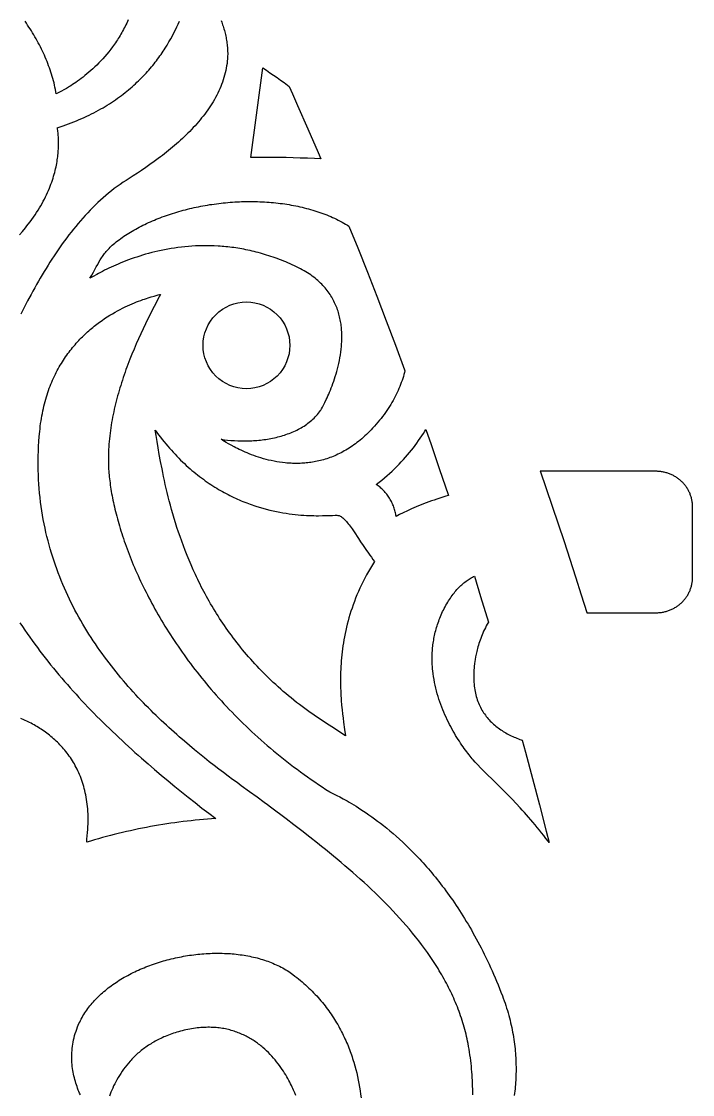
# Model space of a CAD drawing. Extents: x -1000 to 1000, y -1450 to 1450.
# Drawn here: x -323.5 to -73.7, y 194 to 593.4 of the extents above; entities that cross this region are included whole.
import ezdxf

# ---------------------------------------------------------------- set-up
doc = ezdxf.new("R2010")
doc.units = 0
doc.layers.add('LAYER_1', color=18, linetype='CONTINUOUS')

msp = doc.modelspace()

# ---------------------------------------------------------------- linework, layer by layer
at = {"layer": 'LAYER_1'}
for points in [[(-324.16, 513.95), (-323.06, 515.25), (-321.98, 516.58), (-321.45, 517.25), (-320.93, 517.92), (-320.26, 518.8), (-319.62, 519.67), (-319, 520.54), (-318.41, 521.4), (-317.84, 522.26), (-317.3, 523.11), (-316.78, 523.96), (-316.29, 524.8), (-315.81, 525.63), (-315.36, 526.46), (-314.93, 527.28), (-314.53, 528.09), (-314.14, 528.9), (-313.77, 529.7), (-313.43, 530.48), (-313.1, 531.27), (-312.79, 532.04), (-312.5, 532.8), (-312.22, 533.56), (-311.97, 534.3), (-311.73, 535.04), (-311.51, 535.77), (-311.3, 536.48), (-311.11, 537.19), (-310.93, 537.88), (-310.76, 538.57), (-310.61, 539.24), (-310.48, 539.9), (-310.35, 540.55), (-310.24, 541.19), (-310.14, 541.81), (-310.05, 542.43), (-309.97, 543.03), (-309.91, 543.61), (-309.85, 544.19), (-309.8, 544.75), (-309.76, 545.29), (-309.72, 545.82), (-309.68, 546.84), (-309.67, 547.8), (-309.67, 548.7), (-309.7, 549.54), (-309.74, 550.3), (-309.79, 551), (-309.85, 551.63), (-309.98, 552.67), (-310.08, 553.4), (-310.11, 553.64), (-310.13, 553.8), (-309.06, 554.14), (-308, 554.5), (-306.96, 554.86), (-305.94, 555.23), (-304.93, 555.61), (-303.94, 556), (-302.96, 556.4), (-302, 556.81), (-301.05, 557.22), (-300.11, 557.64), (-299.19, 558.07), (-298.28, 558.51), (-297.39, 558.95), (-296.51, 559.4), (-295.65, 559.86), (-294.8, 560.32), (-293.96, 560.79), (-293.13, 561.27), (-292.32, 561.75), (-291.53, 562.24), (-290.74, 562.74), (-289.97, 563.24), (-289.21, 563.74), (-288.47, 564.25), (-287.73, 564.77), (-287.01, 565.29), (-286.31, 565.81), (-285.61, 566.34), (-284.93, 566.87), (-284.26, 567.41), (-283.6, 567.95), (-282.95, 568.5), (-282.32, 569.05), (-281.7, 569.6), (-281.09, 570.16), (-280.49, 570.71), (-279.9, 571.28), (-279.32, 571.84), (-278.75, 572.41), (-278.2, 572.98), (-277.66, 573.55), (-277.12, 574.12), (-276.6, 574.69), (-276.09, 575.27), (-275.59, 575.85), (-275.1, 576.43), (-274.62, 577.01), (-274.15, 577.59), (-273.69, 578.17), (-273.24, 578.75), (-272.8, 579.33), (-272.37, 579.91), (-271.95, 580.5), (-271.54, 581.08), (-271.14, 581.66), (-270.74, 582.24), (-270.36, 582.82), (-269.99, 583.4), (-269.26, 584.56), (-268.58, 585.71), (-267.93, 586.85), (-267.31, 587.98), (-266.72, 589.1), (-266.17, 590.21), (-265.64, 591.31), (-265.15, 592.4), (-264.68, 593.46)], [(-249.16, 593.65), (-248.97, 593.14), (-248.78, 592.63), (-248.61, 592.11), (-248.43, 591.59), (-248.27, 591.07), (-248.12, 590.55), (-247.97, 590.03), (-247.83, 589.51), (-247.69, 588.99), (-247.57, 588.46), (-247.45, 587.94), (-247.34, 587.41), (-247.24, 586.88), (-247.15, 586.36), (-247.07, 585.83), (-247, 585.3), (-246.93, 584.77), (-246.88, 584.24), (-246.83, 583.71), (-246.79, 583.18), (-246.77, 582.65), (-246.75, 582.12), (-246.74, 581.59), (-246.74, 581.06), (-246.76, 580.53), (-246.78, 580), (-246.81, 579.47), (-246.89, 578.58), (-246.99, 577.69), (-247.12, 576.8), (-247.27, 575.93), (-247.45, 575.06), (-247.65, 574.19), (-247.87, 573.33), (-248.12, 572.48), (-248.38, 571.63), (-248.67, 570.79), (-248.98, 569.95), (-249.31, 569.12), (-249.66, 568.3), (-250.03, 567.48), (-250.42, 566.67), (-250.83, 565.87), (-251.25, 565.07), (-251.7, 564.28), (-252.16, 563.49), (-252.64, 562.71), (-253.13, 561.94), (-253.64, 561.17), (-254.17, 560.41), (-254.71, 559.65), (-255.27, 558.91), (-255.84, 558.16), (-256.42, 557.43), (-257.02, 556.7), (-257.63, 555.98), (-258.25, 555.26), (-258.88, 554.55), (-259.53, 553.85), (-260.18, 553.15), (-260.85, 552.46), (-261.53, 551.78), (-262.21, 551.11), (-262.91, 550.44), (-263.61, 549.77), (-264.32, 549.12), (-265.04, 548.47), (-265.77, 547.82), (-266.5, 547.19), (-267.24, 546.56), (-267.99, 545.94), (-268.74, 545.32), (-269.5, 544.71), (-270.26, 544.11), (-271.02, 543.52), (-271.79, 542.93), (-272.56, 542.35), (-274.11, 541.21), (-275.67, 540.09), (-277.23, 539.01), (-278.78, 537.95), (-280.34, 536.93), (-281.88, 535.93), (-283.42, 534.96), (-284.55, 534.23), (-285.67, 533.49), (-286.77, 532.72), (-287.86, 531.94), (-288.93, 531.14), (-289.99, 530.32), (-291.03, 529.48), (-292.05, 528.62), (-293.07, 527.75), (-294.06, 526.85), (-295.05, 525.95), (-296.01, 525.02), (-296.97, 524.08), (-297.91, 523.13), (-298.84, 522.16), (-299.76, 521.18), (-300.66, 520.18), (-301.55, 519.17), (-302.43, 518.14), (-303.3, 517.1), (-304.15, 516.05), (-305, 514.99), (-305.83, 513.92), (-306.65, 512.83), (-307.47, 511.74), (-308.27, 510.63), (-309.06, 509.51), (-309.84, 508.38), (-310.61, 507.25), (-311.37, 506.1), (-312.12, 504.95), (-312.87, 503.79), (-313.6, 502.62), (-314.33, 501.44), (-315.05, 500.25), (-315.76, 499.06), (-316.46, 497.87), (-317.16, 496.66), (-317.84, 495.45), (-318.52, 494.24), (-319.2, 493.02), (-319.87, 491.8), (-321.18, 489.34), (-322.48, 486.88), (-323.75, 484.4)], [(-283.73, 593.96), (-284.02, 593.34), (-284.3, 592.72), (-284.6, 592.11), (-284.9, 591.51), (-285.2, 590.92), (-285.51, 590.34), (-285.82, 589.76), (-286.14, 589.2), (-286.46, 588.64), (-286.79, 588.09), (-287.12, 587.55), (-287.46, 587.01), (-287.8, 586.48), (-288.14, 585.96), (-288.48, 585.45), (-288.83, 584.95), (-289.54, 583.96), (-290.25, 583.01), (-290.98, 582.08), (-291.71, 581.19), (-292.45, 580.32), (-293.19, 579.49), (-293.94, 578.68), (-294.69, 577.9), (-295.43, 577.15), (-296.18, 576.43), (-296.92, 575.74), (-297.66, 575.07), (-298.4, 574.43), (-299.12, 573.82), (-299.84, 573.23), (-300.55, 572.67), (-301.24, 572.14), (-301.92, 571.63), (-302.59, 571.15), (-303.24, 570.69), (-303.87, 570.26), (-304.49, 569.85), (-305.08, 569.46), (-305.65, 569.1), (-306.72, 568.45), (-307.69, 567.89), (-308.54, 567.42), (-309.84, 566.74), (-310.26, 566.52), (-310.52, 566.38), (-310.67, 567.2), (-310.82, 568.03), (-311, 568.85), (-311.18, 569.66), (-311.37, 570.48), (-311.58, 571.29), (-311.8, 572.1), (-312.03, 572.9), (-312.28, 573.7), (-312.53, 574.5), (-312.8, 575.3), (-313.08, 576.1), (-313.36, 576.89), (-313.66, 577.68), (-313.97, 578.46), (-314.29, 579.24), (-314.62, 580.02), (-314.96, 580.8), (-315.32, 581.57), (-315.68, 582.34), (-316.04, 583.1), (-316.42, 583.87), (-316.81, 584.62), (-317.21, 585.38), (-317.62, 586.13), (-318.03, 586.88), (-318.45, 587.62), (-318.89, 588.36), (-319.33, 589.1), (-319.77, 589.83), (-320.23, 590.56), (-320.69, 591.28), (-321.17, 592), (-321.64, 592.72), (-322.13, 593.43)], [(-155.5, 193.96), (-155.52, 195.03), (-155.54, 196.09), (-155.57, 197.16), (-155.61, 198.22), (-155.66, 199.29), (-155.72, 200.35), (-155.79, 201.41), (-155.87, 202.47), (-155.96, 203.53), (-156.06, 204.59), (-156.18, 205.65), (-156.3, 206.71), (-156.43, 207.76), (-156.58, 208.82), (-156.74, 209.87), (-156.91, 210.92), (-157.09, 211.97), (-157.29, 213.02), (-157.46, 213.9), (-157.65, 214.77), (-157.84, 215.64), (-158.05, 216.51), (-158.26, 217.37), (-158.49, 218.23), (-158.72, 219.09), (-158.97, 219.94), (-159.22, 220.79), (-159.48, 221.63), (-159.76, 222.48), (-160.04, 223.31), (-160.33, 224.15), (-160.63, 224.98), (-160.94, 225.81), (-161.26, 226.63), (-161.59, 227.45), (-161.93, 228.27), (-162.27, 229.08), (-162.63, 229.89), (-162.99, 230.7), (-163.36, 231.5), (-163.74, 232.3), (-164.13, 233.1), (-164.53, 233.89), (-164.93, 234.69), (-165.34, 235.47), (-165.76, 236.26), (-166.19, 237.04), (-166.62, 237.81), (-167.07, 238.59), (-167.52, 239.36), (-167.98, 240.13), (-168.44, 240.89), (-168.91, 241.65), (-169.39, 242.41), (-169.88, 243.17), (-170.37, 243.92), (-170.87, 244.67), (-171.38, 245.42), (-171.89, 246.16), (-172.41, 246.9), (-173.47, 248.37), (-174.55, 249.83), (-175.66, 251.28), (-176.79, 252.71), (-177.94, 254.14), (-179.11, 255.55), (-180.31, 256.95), (-181.52, 258.34), (-182.76, 259.72), (-184.01, 261.09), (-185.28, 262.45), (-186.57, 263.8), (-187.88, 265.13), (-189.2, 266.46), (-190.53, 267.78), (-191.88, 269.08), (-193.24, 270.38), (-194.62, 271.66), (-196, 272.94), (-197.4, 274.21), (-198.81, 275.46), (-200.22, 276.71), (-201.65, 277.95), (-203.08, 279.18), (-204.52, 280.4), (-205.97, 281.61), (-207.42, 282.81), (-208.88, 284.01), (-210.34, 285.19), (-211.8, 286.37), (-213.27, 287.54), (-216.2, 289.85), (-219.14, 292.13), (-222.07, 294.39), (-224.99, 296.61), (-230.76, 300.97), (-231.92, 301.84), (-233.15, 302.74), (-235.77, 304.65), (-238.62, 306.72), (-241.67, 308.93), (-243.26, 310.1), (-244.89, 311.3), (-246.56, 312.54), (-248.26, 313.82), (-250, 315.14), (-251.77, 316.5), (-253.57, 317.9), (-255.39, 319.34), (-257.23, 320.82), (-259.09, 322.34), (-260.97, 323.91), (-262.86, 325.51), (-264.76, 327.15), (-265.71, 327.99), (-266.67, 328.84), (-267.62, 329.7), (-268.58, 330.57), (-269.54, 331.45), (-270.49, 332.34), (-271.45, 333.24), (-272.41, 334.15), (-273.36, 335.07), (-274.32, 336.01), (-275.27, 336.95), (-276.22, 337.9), (-277.17, 338.87), (-278.12, 339.85), (-279.06, 340.83), (-280, 341.83), (-280.94, 342.84), (-281.87, 343.86), (-282.8, 344.89), (-283.72, 345.93), (-284.64, 346.99), (-285.56, 348.05), (-286.46, 349.13), (-287.36, 350.21), (-288.26, 351.31), (-289.15, 352.42), (-290.03, 353.54), (-290.9, 354.67), (-291.76, 355.81), (-292.62, 356.97), (-293.47, 358.13), (-294.31, 359.31), (-295.14, 360.5), (-295.96, 361.7), (-296.77, 362.91), (-297.57, 364.13), (-298.36, 365.37), (-299.14, 366.61), (-299.91, 367.87), (-300.66, 369.14), (-301.4, 370.42), (-302.13, 371.72), (-302.85, 373.02), (-303.56, 374.34), (-304.25, 375.67), (-304.93, 377.01), (-305.59, 378.36), (-306.24, 379.73), (-306.87, 381.1), (-307.49, 382.49), (-308.1, 383.89), (-308.68, 385.31), (-309.25, 386.73), (-309.81, 388.17), (-310.35, 389.62), (-310.87, 391.08), (-311.37, 392.55), (-311.85, 394.04), (-312.32, 395.54), (-312.77, 397.05), (-313.2, 398.57), (-313.6, 400.11), (-313.99, 401.66), (-314.36, 403.22), (-314.71, 404.79), (-315.04, 406.38), (-315.34, 407.97), (-315.63, 409.59), (-315.89, 411.21), (-316.13, 412.85), (-316.35, 414.49), (-316.55, 416.16), (-316.72, 417.83), (-316.87, 419.52), (-316.99, 421.22), (-317.09, 422.93), (-317.17, 424.66), (-317.22, 426.4), (-317.24, 428.15), (-317.24, 429.91), (-317.22, 431.69), (-317.16, 433.48), (-317.09, 435.29), (-316.98, 437.11), (-316.84, 438.94), (-316.68, 440.78), (-316.58, 441.78), (-316.47, 442.76), (-316.34, 443.74), (-316.2, 444.7), (-316.05, 445.64), (-315.89, 446.58), (-315.71, 447.5), (-315.53, 448.41), (-315.33, 449.31), (-315.13, 450.19), (-314.91, 451.06), (-314.68, 451.93), (-314.44, 452.77), (-314.19, 453.61), (-313.94, 454.44), (-313.67, 455.25), (-313.39, 456.05), (-313.11, 456.84), (-312.81, 457.62), (-312.51, 458.39), (-312.19, 459.14), (-311.87, 459.89), (-311.54, 460.62), (-311.21, 461.35), (-310.86, 462.06), (-310.51, 462.76), (-310.15, 463.45), (-309.78, 464.13), (-309.41, 464.8), (-309.03, 465.45), (-308.64, 466.1), (-308.24, 466.74), (-307.84, 467.36), (-307.44, 467.98), (-307.03, 468.59), (-306.61, 469.18), (-306.19, 469.77), (-305.76, 470.35), (-305.33, 470.91), (-304.89, 471.47), (-304.45, 472.02), (-304, 472.55), (-303.55, 473.08), (-303.09, 473.6), (-302.64, 474.11), (-302.18, 474.61), (-301.71, 475.1), (-301.24, 475.58), (-300.77, 476.05), (-300.3, 476.52), (-299.82, 476.97), (-299.34, 477.42), (-298.86, 477.85), (-298.38, 478.28), (-297.9, 478.7), (-297.41, 479.11), (-296.92, 479.52), (-296.44, 479.91), (-295.46, 480.67), (-294.48, 481.41), (-293.5, 482.11), (-292.52, 482.78), (-291.54, 483.42), (-290.57, 484.03), (-289.6, 484.61), (-288.65, 485.16), (-287.7, 485.69), (-286.76, 486.19), (-285.84, 486.66), (-284.93, 487.11), (-284.04, 487.53), (-283.16, 487.92), (-282.31, 488.3), (-281.47, 488.65), (-280.66, 488.97), (-279.87, 489.28), (-279.11, 489.57), (-278.37, 489.83), (-277.67, 490.07), (-276.99, 490.3), (-276.35, 490.51), (-275.16, 490.87), (-274.13, 491.16), (-272.56, 491.57), (-272.05, 491.7), (-271.74, 491.78), (-272.69, 489.99), (-273.63, 488.19), (-274.57, 486.37), (-275.49, 484.55), (-276.4, 482.71), (-277.3, 480.86), (-278.19, 479), (-279.06, 477.13), (-279.91, 475.25), (-280.74, 473.37), (-281.56, 471.47), (-282.35, 469.56), (-283.12, 467.65), (-283.86, 465.72), (-284.22, 464.76), (-284.58, 463.79), (-284.92, 462.82), (-285.26, 461.85), (-285.6, 460.88), (-285.92, 459.91), (-286.24, 458.93), (-286.55, 457.95), (-286.85, 456.98), (-287.14, 455.99), (-287.42, 455.01), (-287.7, 454.03), (-287.96, 453.04), (-288.22, 452.05), (-288.47, 451.07), (-288.71, 450.08), (-288.93, 449.08), (-289.15, 448.09), (-289.36, 447.1), (-289.56, 446.1), (-289.74, 445.1), (-289.92, 444.11), (-290.08, 443.11), (-290.24, 442.11), (-290.38, 441.11), (-290.51, 440.1), (-290.63, 439.1), (-290.74, 438.1), (-290.83, 437.09), (-290.91, 436.08), (-290.98, 435.08), (-291.04, 434.07), (-291.08, 433.06), (-291.12, 432.05), (-291.13, 431.04), (-291.14, 430.03), (-291.13, 429.39), (-291.12, 428.73), (-291.1, 428.07), (-291.07, 427.39), (-291.03, 426.71), (-290.98, 426.01), (-290.93, 425.3), (-290.87, 424.59), (-290.79, 423.86), (-290.71, 423.12), (-290.63, 422.37), (-290.53, 421.62), (-290.42, 420.85), (-290.31, 420.08), (-290.19, 419.29), (-290.06, 418.5), (-289.92, 417.7), (-289.77, 416.89), (-289.61, 416.07), (-289.45, 415.24), (-289.27, 414.4), (-289.09, 413.56), (-288.89, 412.71), (-288.69, 411.85), (-288.48, 410.98), (-288.26, 410.1), (-288.03, 409.22), (-287.79, 408.33), (-287.54, 407.43), (-287.28, 406.53), (-287.02, 405.62), (-286.74, 404.7), (-286.45, 403.77), (-286.16, 402.84), (-285.85, 401.9), (-285.54, 400.96), (-285.21, 400.01), (-284.88, 399.05), (-284.53, 398.09), (-284.18, 397.12), (-283.82, 396.15), (-283.44, 395.17), (-283.06, 394.19), (-282.66, 393.2), (-282.26, 392.21), (-281.85, 391.21), (-281.42, 390.21), (-280.99, 389.2), (-280.54, 388.19), (-280.09, 387.17), (-279.62, 386.16), (-279.14, 385.13), (-278.66, 384.1), (-278.16, 383.07), (-277.65, 382.04), (-277.13, 381), (-276.6, 379.96), (-276.07, 378.92), (-275.51, 377.87), (-274.95, 376.82), (-274.38, 375.77), (-273.8, 374.71), (-273.2, 373.66), (-272.6, 372.6), (-271.98, 371.53), (-271.35, 370.47), (-270.72, 369.41), (-270.07, 368.34), (-269.41, 367.27), (-268.73, 366.2), (-268.05, 365.13), (-267.35, 364.06), (-266.65, 362.99), (-265.93, 361.91), (-265.2, 360.84), (-264.46, 359.76), (-263.71, 358.69), (-262.94, 357.61), (-262.17, 356.54), (-261.38, 355.46), (-260.58, 354.39), (-259.77, 353.31), (-258.94, 352.24), (-258.11, 351.16), (-257.26, 350.09), (-256.4, 349.02), (-255.53, 347.95), (-254.64, 346.88), (-253.75, 345.81), (-252.84, 344.74), (-251.92, 343.68), (-250.99, 342.61), (-250.04, 341.55), (-249.08, 340.49), (-248.11, 339.43), (-247.13, 338.38), (-246.13, 337.33), (-245.12, 336.28), (-244.1, 335.23), (-243.07, 334.19), (-242.02, 333.14), (-240.96, 332.11), (-239.89, 331.07), (-238.8, 330.04), (-237.71, 329.01), (-236.59, 327.99), (-235.47, 326.97), (-234.33, 325.95), (-233.18, 324.94), (-232.02, 323.93), (-230.84, 322.93), (-229.65, 321.93), (-228.45, 320.94), (-227.23, 319.95), (-226, 318.97), (-224.75, 317.99), (-223.49, 317.02), (-222.22, 316.05), (-220.94, 315.09), (-219.64, 314.13), (-218.32, 313.18), (-217, 312.24), (-215.66, 311.3), (-214.3, 310.37), (-212.93, 309.44), (-211.55, 308.52), (-210.16, 307.61), (-208.74, 306.71), (-208.59, 306.61), (-208.38, 306.5), (-207.81, 306.21), (-206.1, 305.35), (-204.99, 304.77), (-203.7, 304.08), (-203.01, 303.7), (-202.27, 303.28), (-201.5, 302.84), (-200.69, 302.37), (-199.85, 301.87), (-198.97, 301.33), (-198.07, 300.76), (-197.13, 300.16), (-196.17, 299.53), (-195.18, 298.86), (-194.16, 298.16), (-193.12, 297.42), (-192.05, 296.65), (-190.96, 295.83), (-189.85, 294.99), (-188.72, 294.1), (-187.57, 293.17), (-186.4, 292.21), (-185.21, 291.2), (-184.01, 290.15), (-182.79, 289.06), (-181.56, 287.93), (-180.32, 286.75), (-179.07, 285.53), (-177.81, 284.27), (-176.54, 282.96), (-175.26, 281.61), (-174.62, 280.91), (-173.98, 280.21), (-173.33, 279.49), (-172.69, 278.76), (-172.04, 278.02), (-171.4, 277.26), (-170.75, 276.49), (-170.1, 275.72), (-169.46, 274.93), (-168.81, 274.12), (-168.16, 273.31), (-167.51, 272.48), (-166.87, 271.64), (-166.22, 270.78), (-165.57, 269.91), (-164.93, 269.04), (-164.29, 268.14), (-163.64, 267.24), (-163, 266.32), (-162.36, 265.38), (-161.72, 264.44), (-161.08, 263.48), (-160.45, 262.51), (-159.81, 261.52), (-159.18, 260.52), (-158.55, 259.51), (-157.93, 258.48), (-157.3, 257.44), (-156.68, 256.38), (-156.06, 255.31), (-155.45, 254.23), (-154.83, 253.13), (-154.22, 252.02), (-153.62, 250.89), (-153.02, 249.75), (-152.42, 248.59), (-151.82, 247.42), (-151.23, 246.23), (-150.65, 245.03), (-150.07, 243.82), (-149.49, 242.59), (-148.92, 241.34), (-148.35, 240.08), (-147.79, 238.8), (-147.23, 237.51), (-146.68, 236.2), (-146.13, 234.88), (-145.59, 233.54), (-145.05, 232.18), (-144.52, 230.81), (-144.18, 229.89), (-143.84, 228.97), (-143.52, 228.05), (-143.22, 227.13), (-142.93, 226.22), (-142.65, 225.3), (-142.38, 224.39), (-142.12, 223.49), (-141.88, 222.58), (-141.65, 221.68), (-141.43, 220.79), (-141.23, 219.89), (-141.04, 219), (-140.85, 218.11), (-140.69, 217.22), (-140.53, 216.34), (-140.38, 215.46), (-140.24, 214.58), (-140.12, 213.71), (-140.01, 212.84), (-139.9, 211.97), (-139.81, 211.1), (-139.73, 210.24), (-139.66, 209.38), (-139.6, 208.53), (-139.55, 207.68), (-139.51, 206.83), (-139.47, 205.98), (-139.45, 205.14), (-139.44, 204.3), (-139.44, 203.47), (-139.44, 202.64), (-139.46, 201.81), (-139.48, 200.99), (-139.51, 200.17), (-139.56, 199.35), (-139.61, 198.54), (-139.66, 197.73), (-139.73, 196.93), (-139.8, 196.12), (-139.89, 195.33), (-139.97, 194.53), (-140.07, 193.74)], [(-113.04, 373.32), (-87.32, 373.32), (-86.97, 373.33), (-86.62, 373.34), (-86.28, 373.36), (-85.93, 373.39), (-85.59, 373.43), (-85.25, 373.47), (-84.92, 373.53), (-84.59, 373.59), (-84.26, 373.66), (-83.93, 373.74), (-83.61, 373.82), (-83.28, 373.91), (-82.97, 374.01), (-82.65, 374.12), (-82.34, 374.23), (-82.04, 374.36), (-81.73, 374.48), (-81.44, 374.62), (-81.14, 374.76), (-80.85, 374.91), (-80.56, 375.06), (-80.28, 375.23), (-80, 375.39), (-79.73, 375.57), (-79.46, 375.75), (-79.2, 375.94), (-78.94, 376.13), (-78.69, 376.33), (-78.44, 376.53), (-78.19, 376.74), (-77.96, 376.95), (-77.72, 377.18), (-77.49, 377.4), (-77.27, 377.63), (-77.06, 377.87), (-76.85, 378.11), (-76.64, 378.36), (-76.44, 378.61), (-76.25, 378.86), (-76.06, 379.12), (-75.88, 379.39), (-75.71, 379.66), (-75.54, 379.93), (-75.38, 380.21), (-75.23, 380.49), (-75.08, 380.77), (-74.95, 381.06), (-74.81, 381.36), (-74.69, 381.65), (-74.57, 381.95), (-74.46, 382.26), (-74.36, 382.57), (-74.26, 382.88), (-74.17, 383.19), (-74.09, 383.51), (-74.02, 383.83), (-73.96, 384.15), (-73.9, 384.47), (-73.86, 384.8), (-73.82, 385.13), (-73.79, 385.47), (-73.76, 385.8), (-73.75, 386.14), (-73.75, 386.48), (-73.75, 412.79), (-73.75, 413.13), (-73.76, 413.47), (-73.79, 413.81), (-73.82, 414.14), (-73.86, 414.47), (-73.9, 414.8), (-73.96, 415.12), (-74.02, 415.44), (-74.09, 415.76), (-74.17, 416.08), (-74.26, 416.4), (-74.36, 416.71), (-74.46, 417.01), (-74.57, 417.32), (-74.69, 417.62), (-74.81, 417.91), (-74.95, 418.21), (-75.08, 418.5), (-75.23, 418.78), (-75.38, 419.06), (-75.54, 419.34), (-75.71, 419.62), (-75.88, 419.88), (-76.06, 420.15), (-76.25, 420.41), (-76.44, 420.67), (-76.64, 420.92), (-76.85, 421.16), (-77.06, 421.4), (-77.27, 421.64), (-77.49, 421.87), (-77.72, 422.1), (-77.96, 422.32), (-78.19, 422.53), (-78.44, 422.74), (-78.69, 422.95), (-78.94, 423.14), (-79.2, 423.34), (-79.46, 423.52), (-79.73, 423.7), (-80, 423.88), (-80.28, 424.05), (-80.56, 424.21), (-80.85, 424.36), (-81.14, 424.51), (-81.44, 424.65), (-81.73, 424.79), (-82.04, 424.92), (-82.34, 425.04), (-82.65, 425.15), (-82.97, 425.26), (-83.28, 425.36), (-83.61, 425.45), (-83.93, 425.54), (-84.26, 425.61), (-84.59, 425.68), (-84.92, 425.74), (-85.25, 425.8), (-85.59, 425.84), (-85.93, 425.88), (-86.28, 425.91), (-86.62, 425.93), (-86.97, 425.95), (-87.32, 425.95), (-130.43, 425.95)], [(-112.92, 373.32), (-115.01, 379.92), (-117.12, 386.52), (-119.26, 393.11), (-121.42, 399.69), (-123.61, 406.27), (-125.82, 412.85), (-128.06, 419.42), (-130.33, 425.98)], [(-324.03, 369.57), (-323.13, 368.24), (-322.23, 366.9), (-321.32, 365.58), (-320.39, 364.26), (-319.46, 362.95), (-318.51, 361.65), (-317.56, 360.36), (-316.59, 359.07), (-315.61, 357.79), (-314.63, 356.52), (-313.63, 355.25), (-312.63, 353.99), (-311.61, 352.74), (-310.59, 351.5), (-309.55, 350.26), (-308.51, 349.03), (-307.46, 347.8), (-306.4, 346.59), (-305.33, 345.37), (-304.26, 344.17), (-303.18, 342.97), (-302.08, 341.78), (-300.98, 340.6), (-299.88, 339.42), (-298.76, 338.24), (-297.64, 337.08), (-296.51, 335.92), (-295.37, 334.76), (-294.23, 333.62), (-293.08, 332.47), (-291.93, 331.34), (-290.76, 330.21), (-289.6, 329.08), (-288.42, 327.96), (-287.24, 326.85), (-286.06, 325.74), (-284.86, 324.64), (-283.67, 323.54), (-282.46, 322.45), (-281.26, 321.37), (-280.05, 320.29), (-278.83, 319.21), (-276.38, 317.07), (-273.92, 314.96), (-271.44, 312.86), (-268.94, 310.78), (-266.44, 308.73), (-263.92, 306.69), (-261.39, 304.66), (-258.85, 302.66), (-256.3, 300.67), (-253.75, 298.7), (-251.19, 296.74), (-252.71, 296.63), (-254.24, 296.52), (-255.76, 296.39), (-257.28, 296.26), (-258.8, 296.11), (-260.32, 295.95), (-261.84, 295.77), (-263.36, 295.59), (-264.88, 295.4), (-266.39, 295.19), (-267.91, 294.98), (-269.42, 294.75), (-270.93, 294.51), (-272.44, 294.27), (-273.95, 294.01), (-275.46, 293.74), (-276.96, 293.45), (-278.47, 293.16), (-279.97, 292.86), (-281.47, 292.54), (-282.96, 292.22), (-284.45, 291.88), (-285.94, 291.54), (-287.43, 291.18), (-288.92, 290.81), (-290.4, 290.43), (-291.88, 290.04), (-293.35, 289.64), (-294.82, 289.23), (-296.29, 288.81), (-297.75, 288.38), (-299.21, 287.93), (-299.13, 289.13), (-299.03, 290.33), (-298.92, 291.53), (-298.81, 292.73), (-298.72, 293.93), (-298.69, 294.53), (-298.66, 295.13), (-298.64, 295.73), (-298.62, 296.33), (-298.62, 296.93), (-298.64, 297.54), (-298.68, 298.48), (-298.73, 299.41), (-298.8, 300.32), (-298.89, 301.22), (-298.99, 302.1), (-299.11, 302.98), (-299.24, 303.83), (-299.38, 304.68), (-299.54, 305.51), (-299.71, 306.33), (-299.9, 307.13), (-300.1, 307.92), (-300.31, 308.7), (-300.53, 309.46), (-300.77, 310.21), (-301.02, 310.95), (-301.28, 311.68), (-301.56, 312.39), (-301.84, 313.09), (-302.14, 313.78), (-302.45, 314.46), (-302.77, 315.12), (-303.1, 315.78), (-303.44, 316.42), (-303.79, 317.05), (-304.15, 317.66), (-304.51, 318.27), (-304.89, 318.86), (-305.28, 319.45), (-305.68, 320.02), (-306.08, 320.58), (-306.5, 321.13), (-306.92, 321.66), (-307.35, 322.19), (-307.78, 322.71), (-308.23, 323.22), (-308.68, 323.71), (-309.14, 324.2), (-309.6, 324.67), (-310.07, 325.14), (-310.55, 325.59), (-311.03, 326.04), (-311.52, 326.47), (-312.02, 326.9), (-312.51, 327.31), (-313.02, 327.72), (-313.53, 328.12), (-314.04, 328.5), (-314.56, 328.88), (-315.08, 329.25), (-315.6, 329.61), (-316.13, 329.96), (-316.66, 330.31), (-317.2, 330.64), (-317.73, 330.97), (-318.27, 331.28), (-318.81, 331.59), (-319.36, 331.9), (-319.9, 332.19), (-320.45, 332.47), (-320.99, 332.75), (-321.54, 333.02), (-322.09, 333.28), (-322.64, 333.54), (-323.74, 334.02)], [(-301.57, 193.91), (-301.83, 194.51), (-302.08, 195.12), (-302.33, 195.73), (-302.57, 196.36), (-302.8, 196.99), (-303.02, 197.63), (-303.22, 198.28), (-303.42, 198.94), (-303.61, 199.6), (-303.79, 200.28), (-303.95, 200.96), (-304.1, 201.65), (-304.23, 202.34), (-304.36, 203.05), (-304.46, 203.76), (-304.55, 204.47), (-304.63, 205.2), (-304.69, 205.93), (-304.73, 206.67), (-304.75, 207.41), (-304.76, 208.16), (-304.75, 208.92), (-304.71, 209.68), (-304.66, 210.45), (-304.59, 211.22), (-304.49, 212), (-304.38, 212.78), (-304.24, 213.57), (-304.07, 214.37), (-303.89, 215.17), (-303.68, 215.97), (-303.44, 216.78), (-303.18, 217.59), (-302.89, 218.41), (-302.58, 219.23), (-302.34, 219.83), (-302.08, 220.42), (-301.81, 221), (-301.52, 221.58), (-301.22, 222.15), (-300.91, 222.72), (-300.59, 223.28), (-300.25, 223.84), (-299.9, 224.39), (-299.54, 224.93), (-299.17, 225.47), (-298.78, 226.01), (-298.39, 226.53), (-297.98, 227.05), (-297.56, 227.57), (-297.13, 228.08), (-296.69, 228.58), (-296.24, 229.08), (-295.77, 229.57), (-295.3, 230.05), (-294.82, 230.53), (-294.32, 231), (-293.82, 231.47), (-293.31, 231.93), (-292.78, 232.38), (-292.25, 232.82), (-291.71, 233.26), (-291.16, 233.7), (-290.6, 234.12), (-290.04, 234.54), (-289.46, 234.96), (-288.88, 235.37), (-288.28, 235.77), (-287.69, 236.16), (-287.08, 236.55), (-286.46, 236.93), (-285.84, 237.3), (-285.21, 237.67), (-284.58, 238.03), (-283.93, 238.38), (-283.28, 238.73), (-282.63, 239.07), (-281.97, 239.4), (-281.3, 239.73), (-280.62, 240.04), (-279.95, 240.36), (-279.26, 240.66), (-278.57, 240.96), (-277.87, 241.25), (-277.17, 241.53), (-276.47, 241.81), (-275.76, 242.07), (-275.05, 242.34), (-274.33, 242.59), (-273.61, 242.84), (-272.88, 243.07), (-272.15, 243.31), (-271.42, 243.53), (-270.68, 243.75), (-269.94, 243.96), (-269.2, 244.16), (-268.46, 244.35), (-267.71, 244.54), (-266.96, 244.72), (-266.21, 244.89), (-265.45, 245.05), (-264.7, 245.21), (-263.94, 245.35), (-263.18, 245.49), (-262.42, 245.62), (-261.66, 245.75), (-260.9, 245.87), (-260.14, 245.97), (-259.37, 246.07), (-258.61, 246.17), (-257.84, 246.25), (-257.08, 246.33), (-256.32, 246.39), (-255.55, 246.45), (-254.79, 246.5), (-254.03, 246.55), (-253.27, 246.58), (-252.51, 246.61), (-251.75, 246.63), (-250.99, 246.64), (-250.24, 246.64), (-249.48, 246.63), (-248.73, 246.62), (-247.98, 246.59), (-247.24, 246.56), (-246.49, 246.52), (-245.75, 246.47), (-245.01, 246.41), (-244.28, 246.35), (-243.54, 246.27), (-242.82, 246.19), (-242.09, 246.09), (-241.37, 245.99), (-240.65, 245.88), (-239.94, 245.76), (-239.23, 245.63), (-238.53, 245.5), (-237.83, 245.35), (-237.13, 245.19), (-236.44, 245.03), (-235.76, 244.86), (-235.08, 244.67), (-234.41, 244.48), (-233.74, 244.28), (-233.08, 244.07), (-232.43, 243.85), (-231.78, 243.62), (-231.14, 243.39), (-230.5, 243.14), (-229.88, 242.88), (-229.26, 242.62), (-228.64, 242.34), (-228.04, 242.06), (-227.44, 241.76), (-226.85, 241.46), (-226.27, 241.15), (-225.69, 240.82), (-225.13, 240.49), (-224.57, 240.15), (-224.02, 239.8), (-223.48, 239.44), (-222.95, 239.06), (-222.43, 238.68), (-221.72, 238.15), (-221.03, 237.61), (-220.35, 237.06), (-219.68, 236.51), (-219.02, 235.95), (-218.37, 235.39), (-217.74, 234.82), (-217.12, 234.25), (-216.51, 233.67), (-215.91, 233.09), (-215.32, 232.51), (-214.74, 231.92), (-214.18, 231.32), (-213.62, 230.73), (-213.08, 230.12), (-212.54, 229.52), (-212.02, 228.91), (-211.51, 228.3), (-211.01, 227.68), (-210.52, 227.06), (-210.04, 226.44), (-209.57, 225.81), (-209.11, 225.18), (-208.67, 224.55), (-208.23, 223.91), (-207.8, 223.28), (-207.38, 222.64), (-206.97, 221.99), (-206.57, 221.35), (-206.18, 220.7), (-205.8, 220.05), (-205.43, 219.4), (-205.07, 218.74), (-204.71, 218.09), (-204.37, 217.43), (-204.03, 216.77), (-203.71, 216.11), (-203.39, 215.45), (-203.08, 214.78), (-202.78, 214.12), (-202.49, 213.45), (-202.21, 212.79), (-201.93, 212.12), (-201.66, 211.45), (-201.41, 210.78), (-201.15, 210.11), (-200.91, 209.44), (-200.67, 208.77), (-200.45, 208.1), (-200.23, 207.43), (-200.01, 206.76), (-199.81, 206.09), (-199.42, 204.75), (-199.06, 203.41), (-198.72, 202.08), (-198.41, 200.75), (-198.13, 199.42), (-197.87, 198.1), (-197.64, 196.78), (-197.43, 195.48), (-197.25, 194.18), (-197.08, 192.88)], [(-221.39, 193.75), (-221.77, 194.69), (-222.22, 195.72), (-222.47, 196.28), (-222.74, 196.85), (-223.03, 197.45), (-223.33, 198.06), (-223.66, 198.68), (-224, 199.33), (-224.36, 199.98), (-224.75, 200.65), (-225.15, 201.32), (-225.57, 202.01), (-226.01, 202.7), (-226.47, 203.4), (-226.96, 204.1), (-227.46, 204.8), (-227.98, 205.5), (-228.53, 206.2), (-229.1, 206.9), (-229.69, 207.6), (-230.3, 208.29), (-230.93, 208.97), (-231.59, 209.64), (-232.27, 210.3), (-232.97, 210.95), (-233.7, 211.59), (-234.07, 211.9), (-234.45, 212.21), (-234.83, 212.52), (-235.22, 212.82), (-235.62, 213.11), (-236.02, 213.4), (-236.43, 213.69), (-236.84, 213.97), (-237.26, 214.25), (-237.69, 214.52), (-238.12, 214.78), (-238.56, 215.04), (-239.01, 215.29), (-239.46, 215.54), (-239.92, 215.78), (-240.38, 216.01), (-240.85, 216.23), (-241.33, 216.45), (-241.81, 216.66), (-242.3, 216.87), (-242.8, 217.06), (-243.3, 217.25), (-243.81, 217.43), (-244.33, 217.6), (-244.85, 217.77), (-245.38, 217.92), (-245.91, 218.07), (-246.46, 218.2), (-247.01, 218.33), (-247.56, 218.45), (-248.13, 218.56), (-248.7, 218.66), (-249.27, 218.74), (-249.86, 218.82), (-250.45, 218.89), (-251.04, 218.95), (-251.65, 218.99), (-252.26, 219.03), (-252.88, 219.05), (-253.5, 219.06), (-254.14, 219.07), (-254.78, 219.05), (-255.43, 219.03), (-256.08, 219), (-256.74, 218.95), (-257.41, 218.89), (-258.09, 218.82), (-258.77, 218.73), (-259.46, 218.63), (-260.16, 218.52), (-260.87, 218.39), (-261.58, 218.25), (-262.28, 218.1), (-262.98, 217.94), (-263.66, 217.78), (-264.34, 217.6), (-265, 217.42), (-265.65, 217.23), (-266.3, 217.04), (-266.93, 216.83), (-267.55, 216.62), (-268.16, 216.4), (-268.77, 216.17), (-269.36, 215.94), (-269.95, 215.7), (-270.52, 215.46), (-271.08, 215.2), (-271.64, 214.95), (-272.19, 214.68), (-272.72, 214.41), (-273.25, 214.13), (-273.77, 213.85), (-274.28, 213.56), (-274.78, 213.27), (-275.27, 212.97), (-275.75, 212.67), (-276.23, 212.36), (-276.69, 212.05), (-277.15, 211.73), (-277.6, 211.41), (-278.04, 211.08), (-278.47, 210.75), (-278.9, 210.42), (-279.31, 210.08), (-279.72, 209.73), (-280.12, 209.39), (-280.51, 209.04), (-280.89, 208.68), (-281.27, 208.33), (-281.64, 207.97), (-282, 207.61), (-282.35, 207.24), (-282.7, 206.87), (-283.04, 206.5), (-283.69, 205.76), (-284.32, 205), (-284.92, 204.24), (-285.49, 203.47), (-286.04, 202.7), (-286.56, 201.92), (-287.05, 201.14), (-287.52, 200.36), (-287.97, 199.58), (-288.39, 198.8), (-288.79, 198.02), (-289.17, 197.25), (-289.53, 196.48), (-289.86, 195.71), (-290.18, 194.96), (-290.47, 194.21), (-290.75, 193.47)]]:
    msp.add_lwpolyline(points, dxfattribs=at)
for points in [[(-232.34, 575.18), (-230.99, 574.29), (-229.66, 573.39), (-228.33, 572.47), (-227.02, 571.53), (-225.71, 570.58), (-224.42, 569.62), (-223.89, 569.21), (-222.65, 566.46), (-220.71, 562.12), (-216.87, 553.4), (-213.07, 544.63), (-212.03, 542.18), (-214.46, 542.32), (-217.09, 542.44), (-219.71, 542.54), (-222.34, 542.62), (-224.97, 542.68), (-227.59, 542.72), (-230.22, 542.74), (-232.84, 542.74), (-235.47, 542.72), (-238.1, 542.68), (-233.69, 576.04)], [(-237.28, 526.35), (-236.43, 526.33), (-235.58, 526.31), (-234.73, 526.28), (-233.88, 526.25), (-233.04, 526.2), (-232.19, 526.15), (-231.35, 526.09), (-230.51, 526.02), (-229.67, 525.94), (-228.83, 525.86), (-228, 525.77), (-227.17, 525.67), (-226.34, 525.56), (-225.51, 525.44), (-224.69, 525.32), (-223.87, 525.18), (-223.06, 525.04), (-222.24, 524.89), (-221.43, 524.73), (-220.63, 524.56), (-219.83, 524.39), (-219.03, 524.21), (-218.24, 524.01), (-217.45, 523.81), (-216.66, 523.61), (-215.88, 523.39), (-215.11, 523.16), (-214.34, 522.93), (-213.58, 522.68), (-212.82, 522.43), (-212.06, 522.17), (-211.32, 521.9), (-210.57, 521.62), (-209.84, 521.34), (-209.11, 521.04), (-208.39, 520.74), (-207.67, 520.42), (-206.96, 520.1), (-206.26, 519.77), (-205.56, 519.43), (-204.87, 519.08), (-204.19, 518.72), (-203.51, 518.35), (-202.85, 517.97), (-202.19, 517.59), (-201.61, 517.24), (-198.33, 509.11), (-194.76, 500.12), (-191.23, 491.09), (-187.75, 482.01), (-184.32, 472.88), (-180.93, 463.72), (-180.78, 463.31), (-180.95, 462.67), (-181.16, 461.94), (-181.37, 461.21), (-181.61, 460.48), (-181.86, 459.75), (-182.12, 459.01), (-182.4, 458.27), (-182.69, 457.54), (-183, 456.8), (-183.32, 456.06), (-183.67, 455.32), (-184.02, 454.58), (-184.4, 453.84), (-184.79, 453.1), (-185.2, 452.35), (-185.62, 451.61), (-186.06, 450.87), (-186.52, 450.12), (-187, 449.38), (-187.5, 448.64), (-188.01, 447.9), (-188.55, 447.15), (-189.1, 446.41), (-189.67, 445.67), (-190.26, 444.93), (-190.88, 444.19), (-191.51, 443.45), (-192.16, 442.71), (-192.83, 441.97), (-193.4, 441.36), (-193.97, 440.77), (-194.55, 440.2), (-195.12, 439.65), (-195.7, 439.11), (-196.28, 438.58), (-196.86, 438.08), (-197.45, 437.59), (-198.03, 437.11), (-198.62, 436.65), (-199.2, 436.21), (-199.79, 435.78), (-200.38, 435.37), (-200.97, 434.97), (-201.56, 434.58), (-202.16, 434.21), (-202.75, 433.86), (-203.34, 433.52), (-203.94, 433.19), (-204.53, 432.88), (-205.12, 432.58), (-205.72, 432.29), (-206.31, 432.02), (-206.91, 431.76), (-207.5, 431.51), (-208.1, 431.27), (-208.69, 431.05), (-209.28, 430.84), (-209.88, 430.64), (-210.47, 430.45), (-211.06, 430.28), (-211.65, 430.12), (-212.24, 429.96), (-212.83, 429.82), (-213.42, 429.69), (-214, 429.57), (-214.59, 429.46), (-215.17, 429.36), (-215.75, 429.27), (-216.33, 429.19), (-216.91, 429.12), (-217.49, 429.06), (-218.06, 429.01), (-218.63, 428.96), (-219.2, 428.93), (-219.77, 428.91), (-220.34, 428.89), (-220.9, 428.88), (-221.46, 428.88), (-222.02, 428.89), (-222.58, 428.9), (-223.13, 428.93), (-223.68, 428.96), (-224.22, 428.99), (-224.77, 429.04), (-225.31, 429.09), (-226.38, 429.21), (-227.43, 429.36), (-228.47, 429.53), (-229.5, 429.72), (-230.51, 429.93), (-231.5, 430.16), (-232.47, 430.4), (-233.43, 430.66), (-234.36, 430.94), (-235.27, 431.22), (-236.17, 431.52), (-237.04, 431.83), (-237.88, 432.14), (-238.71, 432.46), (-239.5, 432.79), (-240.28, 433.11), (-241.02, 433.44), (-241.74, 433.77), (-242.44, 434.1), (-243.1, 434.42), (-243.73, 434.74), (-244.34, 435.05), (-245.45, 435.65), (-246.44, 436.2), (-247.28, 436.7), (-248.54, 437.48), (-249.18, 437.87), (-247.98, 437.71), (-246.75, 437.57), (-245.51, 437.46), (-244.26, 437.37), (-242.98, 437.31), (-242.34, 437.29), (-241.7, 437.27), (-241.05, 437.27), (-240.4, 437.27), (-239.75, 437.27), (-239.1, 437.29), (-238.45, 437.31), (-237.8, 437.34), (-237.14, 437.37), (-236.49, 437.42), (-235.84, 437.47), (-235.18, 437.53), (-234.53, 437.6), (-233.88, 437.67), (-233.23, 437.76), (-232.58, 437.85), (-231.93, 437.95), (-231.29, 438.06), (-230.65, 438.17), (-230.01, 438.3), (-229.37, 438.44), (-228.74, 438.58), (-228.11, 438.73), (-227.49, 438.9), (-226.87, 439.07), (-226.26, 439.25), (-225.65, 439.44), (-225.04, 439.64), (-224.44, 439.85), (-223.85, 440.06), (-223.27, 440.29), (-222.69, 440.53), (-222.11, 440.78), (-221.55, 441.04), (-220.99, 441.31), (-220.44, 441.59), (-219.9, 441.88), (-219.37, 442.18), (-218.85, 442.49), (-218.33, 442.81), (-217.83, 443.15), (-217.33, 443.49), (-216.85, 443.84), (-216.37, 444.21), (-215.91, 444.59), (-215.45, 444.98), (-215.01, 445.38), (-214.58, 445.79), (-214.16, 446.21), (-213.76, 446.65), (-213.36, 447.1), (-212.98, 447.56), (-212.62, 448.03), (-212.26, 448.51), (-212.11, 448.75), (-211.85, 449.19), (-211.5, 449.82), (-211.07, 450.63), (-210.58, 451.6), (-210.03, 452.73), (-209.74, 453.35), (-209.45, 454.01), (-209.14, 454.7), (-208.84, 455.42), (-208.53, 456.18), (-208.22, 456.96), (-207.9, 457.77), (-207.59, 458.61), (-207.29, 459.47), (-206.99, 460.36), (-206.7, 461.27), (-206.41, 462.21), (-206.14, 463.16), (-205.87, 464.13), (-205.63, 465.12), (-205.39, 466.13), (-205.17, 467.15), (-204.98, 468.19), (-204.8, 469.24), (-204.64, 470.3), (-204.51, 471.37), (-204.4, 472.44), (-204.36, 472.98), (-204.32, 473.53), (-204.29, 474.07), (-204.27, 474.62), (-204.25, 475.17), (-204.25, 475.71), (-204.25, 476.26), (-204.26, 476.81), (-204.27, 477.36), (-204.3, 477.91), (-204.33, 478.46), (-204.38, 479.01), (-204.43, 479.56), (-204.49, 480.11), (-204.56, 480.66), (-204.64, 481.21), (-204.74, 481.75), (-204.84, 482.3), (-204.95, 482.84), (-205.07, 483.39), (-205.21, 483.93), (-205.35, 484.47), (-205.51, 485.01), (-205.67, 485.54), (-205.85, 486.08), (-206.04, 486.61), (-206.25, 487.14), (-206.46, 487.67), (-206.69, 488.19), (-206.93, 488.71), (-207.18, 489.23), (-207.45, 489.74), (-207.73, 490.25), (-208.02, 490.76), (-208.33, 491.26), (-208.65, 491.76), (-208.99, 492.25), (-209.34, 492.74), (-209.7, 493.23), (-210.08, 493.71), (-210.47, 494.18), (-210.88, 494.65), (-211.31, 495.12), (-211.75, 495.58), (-212.2, 496.03), (-212.67, 496.48), (-213.16, 496.92), (-213.67, 497.36), (-214.19, 497.79), (-214.72, 498.21), (-215.28, 498.63), (-215.85, 499.04), (-216.44, 499.44), (-217.05, 499.84), (-217.67, 500.23), (-218.32, 500.61), (-218.98, 500.99), (-219.66, 501.35), (-220.36, 501.71), (-221.08, 502.06), (-221.89, 502.44), (-222.69, 502.81), (-223.5, 503.17), (-224.3, 503.52), (-225.1, 503.86), (-225.9, 504.18), (-226.7, 504.5), (-227.5, 504.81), (-228.29, 505.1), (-229.08, 505.39), (-229.87, 505.67), (-230.66, 505.93), (-231.45, 506.19), (-232.23, 506.44), (-233.01, 506.68), (-233.79, 506.91), (-234.57, 507.13), (-235.34, 507.34), (-236.11, 507.54), (-236.88, 507.73), (-237.65, 507.91), (-238.41, 508.09), (-239.18, 508.25), (-239.94, 508.41), (-240.69, 508.56), (-241.45, 508.7), (-242.2, 508.83), (-242.95, 508.96), (-243.69, 509.07), (-244.44, 509.18), (-245.18, 509.28), (-245.92, 509.37), (-246.65, 509.46), (-247.38, 509.54), (-248.11, 509.61), (-248.84, 509.67), (-249.56, 509.72), (-250.28, 509.77), (-251.71, 509.85), (-253.13, 509.89), (-254.54, 509.92), (-255.93, 509.91), (-257.31, 509.88), (-258.67, 509.83), (-260.02, 509.75), (-261.36, 509.66), (-262.68, 509.54), (-263.98, 509.39), (-265.27, 509.23), (-266.55, 509.05), (-267.81, 508.86), (-269.05, 508.64), (-270.28, 508.41), (-271.49, 508.16), (-272.68, 507.9), (-273.86, 507.62), (-275.01, 507.33), (-276.16, 507.02), (-277.28, 506.71), (-278.38, 506.38), (-279.47, 506.05), (-280.53, 505.7), (-281.58, 505.35), (-282.6, 504.99), (-283.61, 504.62), (-284.6, 504.25), (-285.56, 503.87), (-286.51, 503.48), (-287.43, 503.1), (-288.34, 502.71), (-289.22, 502.32), (-290.08, 501.92), (-290.91, 501.53), (-291.73, 501.14), (-292.52, 500.75), (-293.29, 500.36), (-294.04, 499.97), (-294.76, 499.59), (-295.45, 499.21), (-296.78, 498.48), (-298, 497.77), (-297.32, 498.92), (-296.71, 500.01), (-295.62, 502), (-295.12, 502.92), (-294.63, 503.8), (-294.14, 504.64), (-293.89, 505.04), (-293.64, 505.45), (-293.38, 505.84), (-293.11, 506.24), (-292.84, 506.63), (-292.55, 507.01), (-292.25, 507.4), (-291.94, 507.78), (-291.61, 508.16), (-291.26, 508.54), (-290.9, 508.93), (-290.52, 509.31), (-290.11, 509.7), (-289.68, 510.1), (-289.23, 510.49), (-288.75, 510.9), (-288.24, 511.31), (-287.7, 511.72), (-287.14, 512.15), (-286.56, 512.57), (-285.97, 512.99), (-285.38, 513.4), (-284.78, 513.8), (-284.16, 514.2), (-283.54, 514.59), (-282.91, 514.98), (-282.27, 515.36), (-281.63, 515.73), (-280.97, 516.1), (-280.31, 516.46), (-279.64, 516.82), (-278.96, 517.17), (-278.28, 517.52), (-277.59, 517.85), (-276.89, 518.19), (-276.18, 518.51), (-275.47, 518.83), (-274.75, 519.15), (-274.02, 519.46), (-273.29, 519.76), (-272.55, 520.05), (-271.81, 520.34), (-271.06, 520.63), (-270.31, 520.9), (-269.54, 521.17), (-268.78, 521.44), (-268.01, 521.69), (-267.23, 521.94), (-266.45, 522.19), (-265.66, 522.43), (-264.87, 522.66), (-264.08, 522.88), (-263.28, 523.1), (-262.48, 523.31), (-261.67, 523.51), (-260.86, 523.71), (-260.05, 523.9), (-259.23, 524.08), (-258.41, 524.26), (-257.58, 524.43), (-256.76, 524.59), (-255.93, 524.75), (-255.09, 524.9), (-254.26, 525.04), (-253.42, 525.18), (-252.58, 525.3), (-251.74, 525.42), (-250.9, 525.54), (-250.05, 525.64), (-249.21, 525.74), (-248.36, 525.83), (-247.51, 525.92), (-246.66, 525.99), (-245.81, 526.06), (-244.96, 526.13), (-244.1, 526.18), (-243.25, 526.23), (-242.4, 526.27), (-241.54, 526.3), (-240.69, 526.33), (-239.84, 526.34), (-238.98, 526.35), (-238.13, 526.35)], [(-273.09, 440.38), (-272.43, 439.49), (-271.76, 438.63), (-271.09, 437.78), (-270.42, 436.94), (-269.74, 436.13), (-269.06, 435.33), (-268.38, 434.54), (-267.7, 433.77), (-267.01, 433.02), (-266.32, 432.28), (-265.63, 431.56), (-264.94, 430.85), (-264.24, 430.16), (-263.55, 429.48), (-262.85, 428.82), (-262.15, 428.17), (-261.45, 427.54), (-260.74, 426.92), (-260.04, 426.32), (-259.33, 425.73), (-258.63, 425.15), (-257.92, 424.59), (-257.21, 424.04), (-256.5, 423.5), (-255.79, 422.98), (-255.08, 422.47), (-254.37, 421.97), (-253.66, 421.48), (-252.95, 421.01), (-252.24, 420.55), (-251.54, 420.1), (-250.83, 419.67), (-250.12, 419.24), (-249.41, 418.83), (-248.71, 418.43), (-248, 418.04), (-247.3, 417.66), (-246.59, 417.29), (-245.89, 416.94), (-245.19, 416.59), (-244.5, 416.26), (-243.8, 415.93), (-243.11, 415.62), (-242.41, 415.31), (-241.72, 415.02), (-241.04, 414.73), (-240.35, 414.46), (-239.67, 414.19), (-238.99, 413.94), (-238.31, 413.69), (-237.64, 413.45), (-236.97, 413.22), (-236.3, 413), (-234.97, 412.59), (-233.66, 412.2), (-232.37, 411.85), (-231.09, 411.53), (-229.83, 411.24), (-228.59, 410.97), (-227.37, 410.73), (-226.17, 410.52), (-224.99, 410.33), (-223.83, 410.16), (-222.7, 410.02), (-221.6, 409.89), (-220.52, 409.78), (-219.47, 409.69), (-218.44, 409.62), (-217.45, 409.56), (-216.48, 409.52), (-215.55, 409.48), (-214.65, 409.46), (-213.78, 409.45), (-212.95, 409.44), (-211.4, 409.46), (-210, 409.49), (-207.68, 409.56), (-206.78, 409.58), (-206.4, 409.59), (-206.06, 409.58), (-205.78, 409.57), (-205.54, 409.55), (-205.36, 409.52), (-205.29, 409.5), (-205.23, 409.48), (-205.06, 409.39), (-204.89, 409.3), (-204.56, 409.1), (-204.23, 408.86), (-203.9, 408.6), (-203.57, 408.31), (-203.24, 407.99), (-202.9, 407.64), (-202.56, 407.26), (-202.22, 406.86), (-201.88, 406.44), (-201.53, 405.99), (-201.18, 405.52), (-200.82, 405.02), (-200.46, 404.51), (-199.71, 403.41), (-198.11, 401), (-197.25, 399.69), (-196.33, 398.33), (-195.37, 396.92), (-194.35, 395.46), (-193.82, 394.71), (-193.27, 393.96), (-192.7, 393.2), (-192.11, 392.43), (-192.9, 391.17), (-193.65, 389.92), (-194.38, 388.66), (-195.07, 387.41), (-195.74, 386.16), (-196.37, 384.91), (-196.98, 383.67), (-197.56, 382.43), (-198.11, 381.19), (-198.63, 379.96), (-199.13, 378.73), (-199.6, 377.5), (-200.05, 376.28), (-200.47, 375.07), (-200.87, 373.86), (-201.25, 372.65), (-201.6, 371.46), (-201.93, 370.26), (-202.24, 369.08), (-202.53, 367.9), (-202.8, 366.73), (-203.04, 365.56), (-203.27, 364.41), (-203.48, 363.26), (-203.67, 362.12), (-203.84, 360.99), (-204, 359.86), (-204.14, 358.75), (-204.26, 357.65), (-204.37, 356.55), (-204.46, 355.47), (-204.54, 354.4), (-204.61, 353.34), (-204.66, 352.29), (-204.7, 351.25), (-204.73, 350.22), (-204.74, 349.21), (-204.75, 348.2), (-204.74, 347.21), (-204.73, 346.24), (-204.7, 345.27), (-204.67, 344.32), (-204.63, 343.39), (-204.58, 342.47), (-204.53, 341.56), (-204.47, 340.67), (-204.33, 338.93), (-204.17, 337.26), (-204, 335.65), (-203.82, 334.11), (-203.63, 332.64), (-203.26, 329.92), (-202.93, 327.51), (-204.95, 328.86), (-206.98, 330.2), (-209.02, 331.52), (-211.05, 332.85), (-213.08, 334.19), (-214.08, 334.87), (-215.08, 335.56), (-216.08, 336.25), (-217.07, 336.95), (-218.05, 337.67), (-219.02, 338.39), (-220.07, 339.19), (-221.1, 339.99), (-222.12, 340.8), (-223.12, 341.61), (-224.11, 342.43), (-225.09, 343.25), (-226.05, 344.08), (-227, 344.91), (-227.94, 345.74), (-228.86, 346.58), (-229.77, 347.43), (-230.67, 348.27), (-231.55, 349.12), (-232.42, 349.98), (-233.28, 350.83), (-234.13, 351.69), (-234.96, 352.56), (-235.78, 353.43), (-236.59, 354.3), (-237.38, 355.17), (-238.17, 356.04), (-238.94, 356.92), (-239.7, 357.8), (-240.45, 358.69), (-241.18, 359.57), (-241.91, 360.46), (-242.62, 361.35), (-243.32, 362.24), (-244.01, 363.14), (-244.69, 364.03), (-245.36, 364.93), (-246.02, 365.83), (-246.66, 366.73), (-247.3, 367.63), (-247.92, 368.53), (-248.54, 369.43), (-249.14, 370.34), (-249.73, 371.24), (-250.31, 372.15), (-250.89, 373.06), (-251.45, 373.96), (-252, 374.87), (-252.55, 375.78), (-253.08, 376.68), (-253.6, 377.59), (-254.12, 378.5), (-254.62, 379.41), (-255.11, 380.31), (-255.6, 381.22), (-256.08, 382.12), (-256.55, 383.03), (-257, 383.93), (-257.45, 384.84), (-257.9, 385.74), (-258.33, 386.64), (-258.75, 387.54), (-259.58, 389.33), (-260.37, 391.12), (-261.12, 392.9), (-261.85, 394.67), (-262.55, 396.43), (-263.22, 398.18), (-263.86, 399.93), (-264.47, 401.65), (-265.05, 403.37), (-265.61, 405.07), (-266.15, 406.76), (-266.66, 408.43), (-267.14, 410.08), (-267.61, 411.71), (-268.05, 413.33), (-268.47, 414.93), (-268.87, 416.5), (-269.25, 418.06), (-269.61, 419.59), (-269.95, 421.1), (-270.28, 422.58), (-270.59, 424.04), (-270.89, 425.47), (-271.17, 426.88), (-271.7, 429.6), (-272.18, 432.21), (-272.61, 434.68), (-273.02, 437.03), (-273.39, 439.23), (-273.75, 441.28)], [(-171.06, 435.98), (-167.86, 426.65), (-164.71, 417.28), (-164.62, 416.99), (-165.59, 416.7), (-166.7, 416.35), (-167.78, 416), (-168.85, 415.64), (-169.89, 415.28), (-170.91, 414.91), (-171.91, 414.55), (-172.89, 414.17), (-173.84, 413.8), (-174.78, 413.43), (-175.69, 413.06), (-176.57, 412.68), (-177.44, 412.31), (-178.27, 411.95), (-179.88, 411.22), (-181.38, 410.52), (-182.78, 409.84), (-184.08, 409.2), (-184.14, 409.63), (-184.21, 410.06), (-184.29, 410.5), (-184.39, 410.93), (-184.5, 411.36), (-184.63, 411.79), (-184.76, 412.22), (-184.91, 412.65), (-185.07, 413.07), (-185.24, 413.49), (-185.43, 413.91), (-185.62, 414.32), (-185.83, 414.73), (-186.04, 415.13), (-186.27, 415.53), (-186.51, 415.92), (-186.75, 416.31), (-187.01, 416.68), (-187.27, 417.06), (-187.55, 417.42), (-187.83, 417.78), (-188.12, 418.13), (-188.42, 418.47), (-188.73, 418.8), (-189.05, 419.12), (-189.37, 419.44), (-189.7, 419.74), (-190.04, 420.03), (-190.38, 420.31), (-190.73, 420.58), (-191.09, 420.84), (-191.45, 421.08), (-190.41, 421.89), (-189.39, 422.7), (-188.4, 423.52), (-187.43, 424.35), (-186.48, 425.19), (-185.56, 426.03), (-184.67, 426.88), (-183.8, 427.73), (-182.95, 428.59), (-182.12, 429.46), (-181.32, 430.32), (-180.54, 431.2), (-179.78, 432.07), (-179.04, 432.95), (-178.33, 433.83), (-177.63, 434.71), (-176.96, 435.6), (-176.3, 436.48), (-175.67, 437.37), (-175.05, 438.26), (-174.45, 439.15), (-173.88, 440.03), (-173.32, 440.92), (-172.98, 441.47)], [(-152.6, 379.41), (-149.69, 369.85), (-149.73, 369.78), (-150.12, 369.11), (-150.5, 368.44), (-150.85, 367.77), (-151.18, 367.1), (-151.5, 366.43), (-151.79, 365.76), (-152.07, 365.1), (-152.34, 364.44), (-152.58, 363.79), (-152.82, 363.14), (-153.03, 362.51), (-153.23, 361.88), (-153.42, 361.27), (-153.59, 360.66), (-153.75, 360.07), (-153.9, 359.5), (-154.04, 358.93), (-154.28, 357.86), (-154.47, 356.87), (-154.63, 355.96), (-154.75, 355.15), (-154.85, 354.44), (-154.96, 353.36), (-155.01, 352.82), (-155.08, 352.01), (-155.13, 351.21), (-155.16, 350.43), (-155.17, 349.67), (-155.17, 348.91), (-155.15, 348.17), (-155.11, 347.45), (-155.06, 346.74), (-154.98, 346.04), (-154.9, 345.35), (-154.79, 344.68), (-154.67, 344.03), (-154.54, 343.38), (-154.39, 342.75), (-154.22, 342.13), (-154.04, 341.52), (-153.84, 340.93), (-153.64, 340.35), (-153.41, 339.78), (-153.18, 339.22), (-152.93, 338.68), (-152.66, 338.15), (-152.39, 337.63), (-152.1, 337.12), (-151.8, 336.62), (-151.49, 336.13), (-151.17, 335.66), (-150.83, 335.19), (-150.49, 334.74), (-150.13, 334.3), (-149.76, 333.87), (-149.39, 333.45), (-149, 333.04), (-148.6, 332.64), (-148.2, 332.25), (-147.78, 331.87), (-147.36, 331.5), (-146.93, 331.14), (-146.49, 330.79), (-146.04, 330.45), (-145.58, 330.12), (-145.12, 329.8), (-144.65, 329.49), (-144.17, 329.19), (-143.69, 328.9), (-143.2, 328.61), (-142.7, 328.33), (-142.2, 328.07), (-141.69, 327.81), (-141.18, 327.56), (-140.66, 327.32), (-140.14, 327.08), (-139.61, 326.85), (-139.08, 326.64), (-138.55, 326.42), (-138.01, 326.22), (-137.47, 326.03), (-137.09, 325.89), (-135.89, 321.49), (-133.28, 311.71), (-130.72, 301.9), (-128.21, 292.05), (-127.15, 287.8), (-127.53, 288.31), (-128.33, 289.38), (-129.13, 290.43), (-129.94, 291.46), (-130.74, 292.47), (-131.54, 293.46), (-132.34, 294.43), (-133.14, 295.39), (-133.94, 296.32), (-134.74, 297.24), (-135.53, 298.14), (-136.32, 299.02), (-137.1, 299.89), (-137.88, 300.74), (-139.42, 302.38), (-140.93, 303.97), (-142.42, 305.49), (-143.87, 306.95), (-145.27, 308.35), (-147.96, 310.99), (-150.43, 313.41), (-151.58, 314.56), (-152.66, 315.65), (-153.67, 316.7), (-154.15, 317.21), (-154.6, 317.71), (-155.33, 318.54), (-155.71, 318.99), (-156.11, 319.46), (-156.51, 319.96), (-156.93, 320.48), (-157.36, 321.03), (-157.79, 321.6), (-158.23, 322.19), (-158.68, 322.81), (-159.13, 323.45), (-159.59, 324.11), (-160.05, 324.79), (-160.51, 325.49), (-160.98, 326.21), (-161.44, 326.95), (-161.9, 327.71), (-162.37, 328.49), (-162.83, 329.29), (-163.28, 330.11), (-163.73, 330.94), (-164.18, 331.79), (-164.62, 332.66), (-165.05, 333.54), (-165.47, 334.44), (-165.88, 335.36), (-166.29, 336.29), (-166.68, 337.23), (-167.06, 338.19), (-167.42, 339.17), (-167.77, 340.15), (-168.11, 341.15), (-168.43, 342.16), (-168.73, 343.19), (-169.02, 344.22), (-169.28, 345.27), (-169.52, 346.32), (-169.75, 347.39), (-169.95, 348.47), (-170.13, 349.55), (-170.28, 350.65), (-170.41, 351.75), (-170.46, 352.31), (-170.51, 352.86), (-170.55, 353.42), (-170.58, 353.98), (-170.61, 354.54), (-170.63, 355.11), (-170.64, 355.67), (-170.65, 356.24), (-170.64, 356.81), (-170.63, 357.38), (-170.61, 357.95), (-170.59, 358.52), (-170.55, 359.1), (-170.51, 359.67), (-170.46, 360.25), (-170.4, 360.83), (-170.34, 361.4), (-170.26, 361.99), (-170.17, 362.57), (-170.08, 363.15), (-169.98, 363.73), (-169.87, 364.32), (-169.75, 364.9), (-169.62, 365.49), (-169.48, 366.07), (-169.33, 366.66), (-169.17, 367.25), (-169, 367.83), (-168.82, 368.42), (-168.63, 369.01), (-168.43, 369.6), (-168.22, 370.19), (-168, 370.78), (-167.77, 371.37), (-167.53, 371.96), (-167.27, 372.55), (-167.01, 373.14), (-166.74, 373.73), (-166.45, 374.32), (-166.15, 374.91), (-165.84, 375.5), (-165.52, 376.09), (-165.19, 376.67), (-164.85, 377.26), (-164.53, 377.79), (-164.2, 378.31), (-163.87, 378.81), (-163.54, 379.29), (-163.2, 379.77), (-162.85, 380.23), (-162.51, 380.67), (-162.15, 381.11), (-161.8, 381.52), (-161.44, 381.93), (-161.08, 382.32), (-160.71, 382.71), (-160.34, 383.07), (-159.97, 383.43), (-159.59, 383.77), (-159.21, 384.11), (-158.82, 384.43), (-158.44, 384.73), (-158.05, 385.03), (-157.66, 385.32), (-157.26, 385.59), (-156.87, 385.85), (-156.47, 386.1), (-156.07, 386.35), (-155.66, 386.58), (-155.26, 386.8), (-154.94, 386.96)]]:
    msp.add_lwpolyline(points, close=True, dxfattribs=at)
msp.add_lwpolyline([(-239.75, 488.97, -0.414214), (-223.6, 472.82, -0.414214), (-239.75, 456.67, -0.414214), (-255.9, 472.82, -0.414214)], format="xyb", close=True, dxfattribs=at)

doc.saveas('drawing.dxf')
